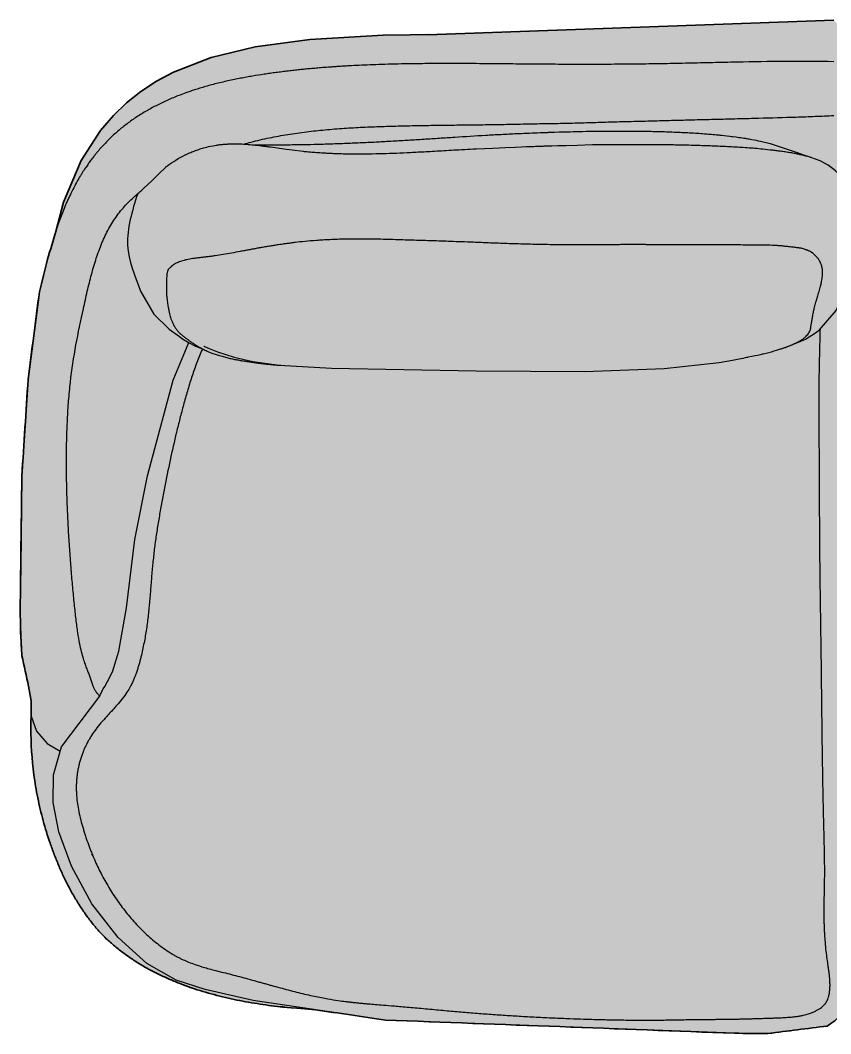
# Model space of a CAD drawing. Header units: millimetres. Extents: x 0 to 5386, y -1444 to 780.
# Drawn here: x 3073 to 3857, y -1444 to -464 of the extents above; entities that cross this region are included whole.
import ezdxf

# ---------------------------------------------------------------- set-up
doc = ezdxf.new("R2010")
doc.units = ezdxf.units.MM
doc.layers.add('Blocks', color=7, linetype='Continuous')
doc.layers.add('Blocks$Fill', color=7, linetype='Continuous', true_color=0xffffff)
doc.layers.add('Blocks$Inner', color=7, linetype='Continuous', lineweight=25, true_color=0x007f00)
doc.layers.add('Blocks$Outline', color=7, linetype='Continuous', lineweight=35, true_color=0xff3f3f)

# ---------------------------------------------------------------- blocks, each defined once
blk = doc.blocks.new('Lune Sofa Top')
at = {"layer": 'Blocks$Fill'}
blk.add_hatch(color=256, dxfattribs=at).paths.add_polyline_path([(-29.51, 257.42), (-33.79, 276.29), (-47.44, 317.27), (-56.56, 337.2), (-72, 362.94), (-81.47, 375.39), (-92.43, 387.47), (-118.74, 409.47), (-134.22, 419.19), (-151.57, 428.06), (-171.12, 436.06), (-193.44, 443.17), (-219.82, 449.45), (-251.1, 454.73), (-345.45, 461.92), (-426.47, 463.05), (-480.77, 464.21), (-620.25, 473.06), (-786.54, 476.53), (-790, 473.03), (-790, 473.05), (-791, 473.03), (-794.5, 476.53), (-1516.86, 476.53), (-1520.36, 473.03), (-1521.36, 473.03), (-1524.82, 476.53), (-1960.85, 462.06), (-2031.68, 458.07), (-2084.65, 450.79), (-2127.17, 440.45), (-2163.5, 426.32), (-2179.96, 417.56), (-2195.06, 407.75), (-2208.89, 396.86), (-2221.71, 384.6), (-2234.3, 369.85), (-2252.84, 340.93), (-2270.13, 300.66), (-2277.3, 272.46), (-2285.4, 245.45), (-2293.32, 213.96), (-2304.22, 129.24), (-2310.28, 35.85), (-2311.38, -51.59), (-2311.37, -118.34), (-2310.21, -137.91), (-2303.68, -167.44), (-2301.35, -181.47), (-2301.38, -196.26), (-2301.38, -196.26), (-2301.38, -196.26), (-2301.38, -196.26), (-2301.38, -196.26), (-2301.38, -196.26), (-2301.38, -196.26), (-2301.38, -196.26), (-2301.38, -196.26), (-2301.38, -196.26), (-2301.38, -196.26), (-2301.38, -196.26), (-2301.38, -196.26), (-2301.38, -196.26), (-2301.38, -196.26), (-2301.38, -196.26), (-2301.38, -196.26), (-2301.38, -196.26), (-2301.38, -196.26), (-2301.38, -196.26), (-2301.38, -196.26), (-2301.38, -196.26), (-2301.59, -207.66), (-2301.42, -219.02), (-2300.87, -230.34), (-2299.94, -241.64), (-2298.63, -252.9), (-2296.93, -264.12), (-2294.87, -275.28), (-2292.43, -286.35), (-2289.64, -297.34), (-2286.49, -308.24), (-2284.78, -313.66), (-2282.97, -319.04), (-2279.07, -329.67), (-2274.82, -340.18), (-2272.57, -345.41), (-2270.23, -350.59), (-2267.78, -355.72), (-2265.21, -360.78), (-2262.52, -365.76), (-2259.7, -370.66), (-2256.77, -375.49), (-2253.73, -380.29), (-2250.57, -385.03), (-2247.3, -389.69), (-2243.9, -394.26), (-2240.37, -398.7), (-2238.55, -400.86), (-2236.7, -402.99), (-2234.81, -405.07), (-2232.88, -407.12), (-2230.9, -409.12), (-2228.89, -411.09), (-2226.83, -413.02), (-2224.73, -414.92), (-2220.43, -418.62), (-2215.99, -422.19), (-2211.45, -425.63), (-2206.82, -428.95), (-2202.13, -432.14), (-2197.37, -435.19), (-2192.54, -438.11), (-2187.62, -440.89), (-2182.6, -443.53), (-2177.5, -446.05), (-2172.33, -448.45), (-2167.13, -450.75), (-2161.9, -452.95), (-2156.64, -455.05), (-2151.35, -457.05), (-2146.01, -458.94), (-2140.62, -460.72), (-2135.2, -462.39), (-2124.26, -465.47), (-2113.27, -468.26), (-2102.21, -470.72), (-2091.06, -472.82), (-2068.65, -476.36), (-2063.1, -477.1), (-2061.76, -477.24), (-2060.45, -477.35), (-2059.18, -477.43), (-2057.74, -477.48), (-2026.29, -480.17), (-1958.58, -490.07), (-1620.87, -502.9), (-1588.46, -503.09), (-1531.27, -495.91), (-1523.9, -490.97), (-1521.37, -488.3), (-1518, -491.25), (-1516.3, -492.67), (-1515.43, -493.36), (-1514.56, -494.02), (-1513.69, -494.67), (-1512.8, -495.29), (-1511.9, -495.88), (-1510.99, -496.45), (-1510.06, -496.98), (-1509.59, -497.23), (-1509.12, -497.47), (-1508.65, -497.71), (-1508.17, -497.93), (-1507.69, -498.14), (-1507.2, -498.35), (-1506.52, -498.61), (-1505.83, -498.85), (-1505.14, -499.07), (-1504.44, -499.28), (-1503.73, -499.46), (-1503.02, -499.63), (-1502.3, -499.78), (-1501.57, -499.92), (-1500.84, -500.04), (-1500.1, -500.15), (-1498.62, -500.33), (-1497.12, -500.46), (-1495.6, -500.56), (-1494.08, -500.62), (-1492.55, -500.65), (-1482.23, -500.57), (-1131.44, -499.93), (-843.69, -500.25), (-823.14, -501.11), (-815.11, -501.3), (-806.1, -500.06), (-799.41, -497.34), (-794.32, -493.53), (-789.96, -488.38), (-787.16, -491.22), (-780.57, -495.65), (-772.73, -499.11), (-763.47, -501.6), (-741.32, -503.32), (-696.42, -502.91), (-516.42, -500.72), (-365.19, -491.01), (-242.71, -476.36), (-220.3, -472.82), (-209.15, -470.72), (-198.09, -468.26), (-187.1, -465.47), (-176.16, -462.39), (-170.74, -460.72), (-165.35, -458.94), (-160.01, -457.05), (-154.72, -455.05), (-149.46, -452.95), (-144.23, -450.75), (-139.03, -448.45), (-133.86, -446.05), (-128.76, -443.53), (-123.74, -440.89), (-118.82, -438.11), (-113.99, -435.19), (-109.23, -432.14), (-104.54, -428.95), (-99.91, -425.63), (-95.37, -422.19), (-90.93, -418.62), (-86.62, -414.92), (-84.53, -413.02), (-82.47, -411.09), (-80.46, -409.12), (-78.48, -407.12), (-76.55, -405.07), (-74.66, -402.99), (-72.81, -400.86), (-70.99, -398.7), (-67.46, -394.26), (-64.06, -389.69), (-60.79, -385.03), (-57.63, -380.29), (-54.59, -375.5), (-51.65, -370.66), (-48.84, -365.76), (-46.15, -360.78), (-43.58, -355.72), (-41.13, -350.59), (-38.79, -345.41), (-36.54, -340.18), (-32.29, -329.67), (-28.39, -319.04), (-26.58, -313.66), (-24.87, -308.24), (-21.71, -297.34), (-18.92, -286.35), (-16.49, -275.28), (-14.43, -264.12), (-12.73, -252.9), (-11.42, -241.64), (-10.49, -230.34), (-9.94, -219.02), (-9.77, -207.66), (-9.97, -196.26), (-9.97, -196.26), (-9.97, -196.26), (-9.97, -196.26), (-9.97, -196.26), (-9.97, -196.26), (-9.97, -196.26), (-9.97, -196.26), (-9.97, -196.26), (-9.97, -196.26), (-9.97, -196.26), (-9.97, -196.26), (-9.97, -196.26), (-9.97, -196.26), (-9.97, -196.26), (-9.97, -196.26), (-9.97, -196.26), (-9.97, -196.26), (-9.97, -196.26), (-9.97, -196.26), (-9.97, -196.26), (-9.97, -196.26), (-9.98, -192.1), (-10.01, -181.58), (-9.98, -180.13), (-7.42, -166.71), (-1.82, -143.42), (-0.13, -122.19), (0.33, -105.16), (0.45, -86.92), (0, 0), (-3.39, 77.78), (-9.66, 153.3), (-16.41, 204.48), (-28.11, 253.26)], flags=0)
at = {"layer": 'Blocks$Inner'}
blk.add_line((-2241.73, -331.05), (-2242.45, -329.3), dxfattribs=at)
for points in [[(-2277.3, 272.46), (-2270.13, 300.66), (-2252.84, 340.93), (-2234.3, 369.85), (-2221.71, 384.6), (-2208.89, 396.86), (-2195.06, 407.75), (-2179.96, 417.56), (-2163.5, 426.32), (-2127.17, 440.45), (-2084.65, 450.79), (-2031.68, 458.07), (-1960.85, 462.06), (-1908.67, 462.82), (-1524.82, 476.53)], [(-1586.41, 357.26), (-1584.57, 356.71), (-1567.94, 351.28), (-1560.11, 348.54), (-1555.11, 346.77), (-1552.09, 345.71), (-1548.12, 344.39)], [(-1513.23, 318.77), (-1516.83, 324.25), (-1523.12, 331), (-1530.14, 336.39), (-1538, 340.69), (-1550.73, 345.19), (-1557.69, 346.91)], [(-2268.82, 296.08), (-2275.13, 279.73), (-2285.4, 245.45), (-2293.32, 213.96), (-2304.22, 129.24), (-2310.28, 35.85), (-2311.38, -51.59), (-2311.58, -69.41), (-2311.81, -88.95), (-2311.76, -100.39), (-2311.37, -118.34), (-2310.21, -137.91), (-2303.68, -167.44), (-2301.35, -181.47)], [(-1575.75, 158.89), (-1567.02, 161.95), (-1558.94, 165.21), (-1552.27, 168.37), (-1542.55, 174.34), (-1538.74, 177.33), (-1522.54, 196.04), (-1514.25, 214.83), (-1513.52, 217.65)], [(-2195.39, 214.71), (-2182.65, 192.23), (-2167.67, 177.76), (-2157.9, 170.64), (-2154.71, 168.48), (-2148.29, 164.6), (-2142.16, 161.4), (-2135.43, 158.78)], [(-2227.27, -162.86), (-2222.48, -153.43), (-2216.38, -133.4), (-2209.19, -91.7), (-2200.99, -25.44), (-2188.77, 35.99), (-2163.82, 128.63), (-2148.81, 164.97)], [(-2134.17, 161.36), (-2134.05, 161.31), (-2133.47, 161.06), (-2131.34, 160.14), (-2129.19, 159.22), (-2121.16, 156.02), (-2105.01, 150.75), (-2086.77, 146.55), (-2061.32, 143.15), (-2010.58, 140.1), (-1870.81, 137.65), (-1765.7, 136.84), (-1689, 139.78), (-1635.64, 145.59), (-1622.89, 147.8), (-1616.22, 149.13), (-1612.53, 149.92), (-1610.18, 150.44), (-1608.9, 150.73), (-1607.95, 150.94), (-1607.71, 150.99)], [(-1521.37, -488.3), (-1523.9, -490.97), (-1531.27, -495.91), (-1588.46, -503.09), (-1620.87, -502.9), (-1958.58, -490.07), (-2086.61, -471.35), (-2132.98, -460.6), (-2161.14, -451.48), (-2189.25, -435.42), (-2217.2, -410.3), (-2242.46, -377.69), (-2262.25, -341.26), (-2274.56, -307.96), (-2280.12, -279.88), (-2279.52, -253.02), (-2272.03, -225.93), (-2234.92, -176.87)], [(-2301.38, -196.26), (-2296.01, -210.86), (-2285.89, -222.63), (-2273.15, -230.02)]]:
    blk.add_lwpolyline(points, dxfattribs=at)
for points, knots in [([(-1524.87, 436.47), (-1540.41, 436.69), (-1571.55, 436.9), (-1610.61, 436.26), (-1641.94, 435.52), (-1665.48, 434.96), (-1685.13, 434.56), (-1700.89, 434.31), (-1712.67, 434.15), (-1724.65, 434.02), (-1741.1, 433.9), (-1762.23, 433.83), (-1788.01, 433.89), (-1813.65, 434.06), (-1838.6, 434.31), (-1862.32, 434.53), (-1880.6, 434.64), (-1894.06, 434.68), (-1903.48, 434.67), (-1912.28, 434.64), (-1923.4, 434.56), (-1941.26, 434.34), (-1958.52, 433.93), (-1973.57, 433.39), (-1983.99, 432.94), (-1992.15, 432.52), (-1998.47, 432.16), (-2003.19, 431.87), (-2007.7, 431.57), (-2013.19, 431.18), (-2019.29, 430.71), (-2025.64, 430.18), (-2031.3, 429.67), (-2036.54, 429.17), (-2041.64, 428.65), (-2046, 428.18), (-2049.69, 427.76), (-2052.61, 427.43), (-2055.6, 427.07), (-2059.52, 426.58), (-2064.37, 425.96), (-2070.1, 425.17), (-2077.69, 424.06), (-2085.24, 422.86), (-2092.87, 421.52), (-2098.62, 420.45), (-2104.6, 419.26), (-2112.93, 417.49), (-2123.56, 414.99), (-2135.62, 411.67), (-2145.86, 408.42), (-2153.54, 405.69), (-2159.7, 403.31), (-2164.16, 401.46), (-2167.7, 399.93), (-2170.48, 398.69), (-2173.27, 397.4), (-2176.78, 395.73), (-2180.96, 393.65), (-2185.78, 391.09), (-2190.64, 388.34), (-2195.55, 385.37), (-2201.97, 381.22), (-2209.73, 375.67), (-2217.01, 369.71), (-2222.56, 364.7), (-2226.56, 360.86), (-2230.43, 356.88), (-2234.17, 352.79), (-2237.11, 349.34), (-2239.34, 346.62), (-2240.97, 344.57), (-2242.46, 342.64), (-2244.22, 340.27), (-2246.25, 337.47), (-2248.79, 333.78), (-2251.33, 329.88), (-2253.67, 326.1), (-2256.06, 322.07), (-2259.16, 316.53), (-2262.27, 310.47), (-2264.73, 305.33), (-2266.53, 301.39), (-2267.9, 298.26), (-2268.67, 296.42), (-2268.82, 296.08)], [-13.4242944, -13.4242944, -13.4242944, -13.4242944, -13.4162298, -13.4081653, -13.4041331, -13.4001008, -13.3960685, -13.3940524, -13.3920363, -13.3900201, -13.388004, -13.3839717, -13.3799395, -13.3759072, -13.3718749, -13.3678427, -13.3638104, -13.3617943, -13.3597782, -13.357762, -13.3557459, -13.3517136, -13.3436491, -13.3396168, -13.3355846, -13.3315523, -13.3295362, -13.32752, -13.3255039, -13.3234878, -13.3194555, -13.3154233, -13.311391, -13.3073587, -13.3033265, -13.2992942, -13.2972781, -13.2952619, -13.2932458, -13.2912297, -13.2871974, -13.2831651, -13.2791329, -13.2710684, -13.2670361, -13.2630038, -13.2589716, -13.2549393, -13.2468748, -13.2388102, -13.2307457, -13.2226812, -13.2146167, -13.2065521, -13.2025199, -13.1984876, -13.1944553, -13.1904231, -13.1823586, -13.174294, -13.1662295, -13.158165, -13.1501004, -13.1339714, -13.1178423, -13.1097778, -13.1017133, -13.0936488, -13.0855842, -13.0775197, -13.0734874, -13.0694552, -13.0654229, -13.0613906, -13.0533261, -13.0452616, -13.0371971, -13.0331648, -13.0291325, -13.021068, -13.0130035, -13.0089712, -13.004939, -13.0009067, -13, -13, -13, -13]), ([(-2095.52, 356.84), (-2093.2, 357.5), (-2085.03, 359.72), (-2070.86, 363.02), (-2052.93, 366.28), (-2034.88, 368.82), (-2016.75, 370.73), (-1998.59, 372.16), (-1980.4, 373.2), (-1962.19, 373.94), (-1944.01, 374.44), (-1925.78, 374.81), (-1907.55, 375.09), (-1889.33, 375.3), (-1871.1, 375.51), (-1852.88, 375.73), (-1834.65, 376.04), (-1816.43, 376.48), (-1798.19, 376.74), (-1779.96, 377.09), (-1761.73, 377.62), (-1743.5, 378.21), (-1725.26, 378.71), (-1707.02, 379.08), (-1688.8, 379.67), (-1670.55, 380.09), (-1652.32, 380.55), (-1634.09, 381.02), (-1615.85, 381.45), (-1591.54, 382.1), (-1567.22, 382.77), (-1542.92, 383.65), (-1530.77, 384.17), (-1524.7, 384.46)], [0.6170849, 0.6170849, 0.6170849, 0.6170849, 0.6219512, 0.6341463, 0.6463415, 0.6585366, 0.6707317, 0.6829268, 0.695122, 0.7073171, 0.7195122, 0.7317073, 0.7439024, 0.7560976, 0.7682927, 0.7804878, 0.7926829, 0.804878, 0.8170732, 0.8292683, 0.8414634, 0.8536585, 0.8658537, 0.8780488, 0.8902439, 0.902439, 0.9146341, 0.9268293, 0.9390244, 0.9512195, 0.9756098, 0.9878049, 1, 1, 1, 1]), ([(-1921.24, 361.64), (-1916.27, 361.95), (-1906.34, 362.6), (-1886.49, 363.91), (-1866.58, 365.17), (-1851.62, 365.99), (-1846.63, 366.25)], [0.15145038, 0.15145038, 0.15145038, 0.15145038, 0.1642709, 0.17709141, 0.20273244, 0.21555295, 0.21555295, 0.21555295, 0.21555295]), ([(-1846.63, 366.25), (-1841.3, 366.53), (-1833.24, 366.92), (-1825.17, 367.28), (-1821.94, 367.41)], [0.21555295, 0.21555295, 0.21555295, 0.21555295, 0.2279389, 0.236202, 0.236202, 0.236202, 0.236202]), ([(-1821.94, 367.41), (-1814.83, 367.71), (-1807.73, 367.97), (-1800.64, 368.21), (-1800.19, 368.23)], [0.236202, 0.236202, 0.236202, 0.236202, 0.25318482, 0.25431727, 0.25431727, 0.25431727, 0.25431727]), ([(-1800.19, 368.23), (-1785.66, 368.68), (-1777.39, 368.89), (-1769.11, 369.07), (-1767.97, 369.09)], [0.25431727, 0.25431727, 0.25431727, 0.25431727, 0.27252532, 0.27542809, 0.27542809, 0.27542809, 0.27542809]), ([(-1767.97, 369.09), (-1762.57, 369.2), (-1754.4, 369.33), (-1745.28, 369.43), (-1739.31, 369.46), (-1738.36, 369.46)], [0.27542809, 0.27542809, 0.27542809, 0.27542809, 0.28342635, 0.29624686, 0.29866536, 0.29866536, 0.29866536, 0.29866536]), ([(-1726.12, 369.47), (-1721.1, 369.45), (-1711.05, 369.37), (-1698.52, 369.14), (-1688.53, 368.86), (-1683.56, 368.68), (-1681.08, 368.58)], [0.30665887, 0.30665887, 0.30665887, 0.30665887, 0.31947938, 0.33229989, 0.33871015, 0.34509167, 0.34509167, 0.34509167, 0.34509167]), ([(-1681.05, 368.58), (-1678.56, 368.48), (-1673.61, 368.27), (-1668.66, 368.03), (-1666.21, 367.9)], [0.35897436, 0.35897436, 0.35897436, 0.35897436, 0.36538462, 0.37173991, 0.37173991, 0.37173991, 0.37173991]), ([(-1666.15, 367.9), (-1663.67, 367.77), (-1658.9, 367.5), (-1654.17, 367.17), (-1651.9, 367)], [0.37179487, 0.37179487, 0.37179487, 0.37179487, 0.37820513, 0.38417585, 0.38417585, 0.38417585, 0.38417585]), ([(-1651.9, 367), (-1648.96, 366.77), (-1646.23, 366.56), (-1643.52, 366.33), (-1643.23, 366.31)], [0.384175848, 0.384175848, 0.384175848, 0.384175848, 0.390586104, 0.391336284, 0.391336284, 0.391336284, 0.391336284]), ([(-1643.23, 366.31), (-1641.06, 366.13), (-1637.79, 365.85), (-1634.56, 365.54), (-1633.45, 365.43)], [0.391336284, 0.391336284, 0.391336284, 0.391336284, 0.396957976, 0.399951729, 0.399951729, 0.399951729, 0.399951729]), ([(-2150.52, 347.13), (-2149.68, 347.52), (-2147.38, 348.55), (-2143.56, 350.13), (-2139.02, 351.76), (-2133.84, 353.36), (-2130.1, 354.22), (-2127.93, 354.71)], [0.6705326, 0.6705326, 0.6705326, 0.6705326, 0.7018818, 0.7554532, 0.8090247, 0.8625961, 0.9361283, 0.9361283, 0.9361283, 0.9361283]), ([(-2127.93, 354.71), (-2123.77, 355.57), (-2121.42, 355.94), (-2117.92, 356.38), (-2115.02, 356.66), (-2113, 356.81), (-2111.85, 356.88), (-2110.98, 356.93), (-2110.14, 356.97), (-2109.1, 357.02), (-2107.41, 357.09), (-2105.16, 357.16), (-2101.99, 357.15), (-2097.62, 356.99), (-2091.48, 356.57), (-2084.28, 355.89), (-2077.86, 355.12), (-2072.74, 354.45), (-2070.25, 354.11), (-2038.17, 349.91)], [0.9361283, 0.9361283, 0.9361283, 0.9361283, 0.9553591, 0.9745898, 0.9938206, 1.003436, 1.0082437, 1.0130514, 1.0178591, 1.0226668, 1.0322822, 1.0515129, 1.0707437, 1.0899745, 1.1092052, 1.128436, 1.1476668, 1.1572822, 1.1668975, 1.1668975, 1.1668975, 1.1668975]), ([(-2085.44, 355.98), (-2080.57, 356.03), (-2070.89, 356.12), (-2056.15, 356.21), (-2041.97, 356.32), (-2032.6, 356.52), (-2027.41, 356.65)], [0.01243677, 0.01243677, 0.01243677, 0.01243677, 0.02564103, 0.03846154, 0.05128205, 0.06253874, 0.06253874, 0.06253874, 0.06253874]), ([(-2027.41, 356.65), (-2027.06, 356.66), (-2021.7, 356.8), (-2011.3, 357.09), (-1996.24, 357.63), (-1981.16, 358.28), (-1966.57, 358.98), (-1957, 359.5), (-1951.11, 359.83)], [0.06253874, 0.06253874, 0.06253874, 0.06253874, 0.06342776, 0.07624827, 0.08906879, 0.1018893, 0.11470981, 0.12637866, 0.12637866, 0.12637866, 0.12637866]), ([(-1951.11, 359.83), (-1946.12, 360.11), (-1936.38, 360.68), (-1926.65, 361.29), (-1921.24, 361.64)], [0.12637866, 0.12637866, 0.12637866, 0.12637866, 0.13919917, 0.15145038, 0.15145038, 0.15145038, 0.15145038]), ([(-1758.26, 356.27), (-1749.11, 356.43), (-1731.49, 356.61), (-1711.05, 356.51), (-1700.58, 356.36), (-1696.87, 356.34), (-1694.92, 356.36), (-1693.47, 356.39), (-1691.86, 356.4), (-1690.09, 356.4), (-1688.43, 356.39), (-1686.53, 356.37), (-1683.94, 356.34), (-1680.51, 356.3), (-1676.21, 356.22), (-1670.29, 356.1), (-1664.29, 355.95), (-1658.49, 355.79), (-1652.98, 355.63), (-1646.46, 355.41), (-1638.82, 355.09), (-1631.33, 354.75), (-1623.79, 354.39), (-1616.19, 353.98), (-1606.11, 353.33), (-1598.56, 352.7), (-1593.52, 352.18)], [1.4457437, 1.4457437, 1.4457437, 1.4457437, 1.4649745, 1.4842052, 1.503436, 1.5226668, 1.5322822, 1.5418975, 1.5515129, 1.5563206, 1.5611283, 1.565936, 1.5707437, 1.5803591, 1.5899745, 1.5995898, 1.6188206, 1.628436, 1.6380514, 1.6572822, 1.6765129, 1.6957437, 1.7149745, 1.7342052, 1.753436, 1.7918975, 1.7918975, 1.7918975, 1.7918975]), ([(-2161.39, 341.3), (-2157.9, 343.39), (-2155.06, 344.94), (-2152.12, 346.36), (-2150.52, 347.13)], [0.5601568, 0.5601568, 0.5601568, 0.5601568, 0.6672997, 0.6705326, 0.6705326, 0.6705326, 0.6705326]), ([(-2038.17, 349.91), (-2036.96, 349.78), (-2034.62, 349.55), (-2030.35, 349.16), (-2025.33, 348.76), (-2019.84, 348.39), (-2014.63, 348.1), (-2010.14, 347.88), (-2005.07, 347.69), (-1997.76, 347.48), (-1987.71, 347.34), (-1974.69, 347.42), (-1961.12, 347.71), (-1947.86, 348.17), (-1934.37, 348.78), (-1919.57, 349.55), (-1902.54, 350.54), (-1885.65, 351.5), (-1874.66, 352.08), (-1870.92, 352.27)], [1.1668975, 1.1668975, 1.1668975, 1.1668975, 1.1765129, 1.1861283, 1.2053591, 1.2245898, 1.2342052, 1.2438206, 1.253436, 1.2630514, 1.2822822, 1.3015129, 1.3207437, 1.3399745, 1.3592052, 1.378436, 1.3976668, 1.4168975, 1.4265129, 1.4265129, 1.4265129, 1.4265129]), ([(-1593.52, 352.18), (-1590.36, 351.84), (-1585.69, 351.33), (-1580.39, 350.69), (-1577.38, 350.31), (-1575.16, 350.01), (-1572.9, 349.69), (-1569.76, 349.22), (-1565.8, 348.57), (-1562.11, 347.86), (-1559.53, 347.32), (-1558.4, 347.07), (-1557.88, 346.95)], [1.79189754, 1.79189754, 1.79189754, 1.79189754, 1.81570706, 1.82761182, 1.8335642, 1.83951658, 1.84546896, 1.85142134, 1.86332611, 1.87523087, 1.88118325, 1.88713563, 1.88713563, 1.88713563, 1.88713563]), ([(-1557.68, 346.9), (-1557.24, 346.8), (-1556.37, 346.6), (-1554.84, 346.24), (-1553.35, 345.87), (-1552.18, 345.57), (-1551.27, 345.32), (-1550.77, 345.18), (-1550.53, 345.11)], [0.09599899, 0.09599899, 0.09599899, 0.09599899, 0.10119048, 0.10714286, 0.11904762, 0.13095238, 0.13690476, 0.14285714, 0.14285714, 0.14285714, 0.14285714]), ([(-1548.12, 344.39), (-1548.07, 344.37), (-1547.74, 344.27), (-1547.42, 344.16), (-1547.13, 344.07)], [6.41352606, 6.41352606, 6.41352606, 6.41352606, 6.4150059, 6.42409349, 6.42409349, 6.42409349, 6.42409349]), ([(-2234.92, -176.87), (-2235.7, -176.06), (-2237.18, -174.51), (-2238.92, -172.3), (-2240.32, -169.66), (-2241.56, -166.35), (-2242.81, -162.6), (-2244.14, -158.61), (-2245.59, -154.68), (-2247.15, -150.74), (-2248.82, -146.29), (-2250.61, -140.96), (-2252.51, -134.4), (-2254.36, -126.2), (-2256.13, -115.86), (-2257.81, -102.99), (-2259.46, -88.12), (-2261.04, -71.81), (-2262.53, -54.6), (-2263.87, -36.83), (-2265.02, -18.85), (-2265.96, -0.68), (-2266.66, 17.65), (-2267.07, 35.58), (-2267.16, 54.11), (-2266.89, 72.05), (-2266.22, 90.49), (-2265.08, 108.56), (-2262.81, 132.68), (-2258.28, 162.76), (-2251.98, 192.07), (-2246.99, 214.59), (-2242.96, 230.88), (-2238.37, 246.52), (-2232.97, 261.4), (-2226.4, 275.29), (-2218.35, 287.97), (-2208.85, 299.32), (-2199.66, 307.86), (-2193.57, 312.65), (-2170.81, 334.89)], [0.0609756, 0.0609756, 0.0609756, 0.0609756, 0.0731707, 0.0853659, 0.097561, 0.1097561, 0.1219512, 0.1341463, 0.1463415, 0.1585366, 0.1707317, 0.1829268, 0.195122, 0.2073171, 0.2195122, 0.2317073, 0.2439024, 0.2560976, 0.2682927, 0.2804878, 0.2926829, 0.304878, 0.3170732, 0.3292683, 0.3414634, 0.3536585, 0.3658537, 0.3780488, 0.3902439, 0.4146341, 0.4390244, 0.4512195, 0.4634146, 0.4756098, 0.4878049, 0.5, 0.5121951, 0.5243902, 0.5365854, 0.543049, 0.543049, 0.543049, 0.543049]), ([(-2170.81, 334.89), (-2170.72, 334.96), (-2170.19, 335.36), (-2169.65, 335.76), (-2169.21, 336.08)], [0.54304898, 0.54304898, 0.54304898, 0.54304898, 0.54737557, 0.56743811, 0.56743811, 0.56743811, 0.56743811]), ([(-2198.23, 308.86), (-2203.53, 292.17), (-2213.63, 260.32), (-2201.27, 229.41), (-2195.39, 214.71)], [0, 0, 0, 0, 50.762112, 96.836777, 96.836777, 96.836777, 96.836777]), ([(-1593.52, 259), (-1599.17, 259.03), (-1610.5, 259.2), (-1624.84, 259.49), (-1636.38, 259.59), (-1645.07, 259.55), (-1653.9, 259.48), (-1661.39, 259.45), (-1667.63, 259.46), (-1674.12, 259.44), (-1680.8, 259.41), (-1687.39, 259.39), (-1692.23, 259.39), (-1696.11, 259.4), (-1699.08, 259.41), (-1701.28, 259.42), (-1703.22, 259.44), (-1705.2, 259.5), (-1706.94, 259.58), (-1708.45, 259.69), (-1710.57, 259.8), (-1714.18, 259.83), (-1720.93, 259.74), (-1726.15, 259.66), (-1730.8, 259.59), (-1736.38, 259.51), (-1745.06, 259.4), (-1757.87, 259.29), (-1775.48, 259.29), (-1794.39, 259.46), (-1813.68, 259.8), (-1832.41, 260.3), (-1846.78, 260.78), (-1857.09, 261.17), (-1864.06, 261.46), (-1870.4, 261.72), (-1878.45, 262.04), (-1887.65, 262.39), (-1897.66, 262.75), (-1909.98, 263.16), (-1921.33, 263.51), (-1932.8, 263.87), (-1941.8, 264.16), (-1951.22, 264.46), (-1963.83, 264.8), (-1979.54, 265.07), (-1994.29, 264.99), (-2005.04, 264.7), (-2012.41, 264.39), (-2019.12, 264.02), (-2027.41, 263.46), (-2036.57, 262.68), (-2044.43, 261.83), (-2050.07, 261.13), (-2054.08, 260.6), (-2057.67, 260.09), (-2061.7, 259.52), (-2065.73, 258.91), (-2069.1, 258.37), (-2071.82, 257.92), (-2074.04, 257.54), (-2076.32, 257.15), (-2079.18, 256.65), (-2082.62, 256.05), (-2086.62, 255.32), (-2090.7, 254.54), (-2094.9, 253.74), (-2100.49, 252.68), (-2107.39, 251.4), (-2115.47, 250), (-2122.02, 248.98), (-2127.12, 248.27), (-2130.92, 247.79), (-2134.61, 247.35), (-2138.13, 246.92), (-2141.52, 246.49), (-2145.91, 245.92), (-2150.92, 245.15), (-2155.11, 243.95), (-2158.06, 242.86), (-2160.07, 242), (-2161.79, 241.22), (-2162.99, 240.58), (-2163.87, 239.99), (-2164.5, 239.51), (-2165, 239.06), (-2165.41, 238.68), (-2165.7, 238.36), (-2166.01, 238.05), (-2166.42, 237.69), (-2167.14, 237.1), (-2168.14, 236.28), (-2169.15, 234.8), (-2169.82, 232.43), (-2170.17, 228.78), (-2170.35, 225.17), (-2170.44, 222.14), (-2170.48, 219.85), (-2170.49, 217.95), (-2170.47, 216.45), (-2170.45, 215.35), (-2170.41, 214.23), (-2170.34, 212.67), (-2170.2, 210.61), (-2169.95, 208.02), (-2169.53, 204.51), (-2168.9, 200.2), (-2167.84, 194.35), (-2167.09, 190.95), (-2166.21, 188.24), (-2165.56, 186.56), (-2164.97, 185.19), (-2164.3, 183.72), (-2163.33, 181.78), (-2161.96, 179.38), (-2160.41, 177.17), (-2159.06, 175.56), (-2158.02, 174.46), (-2156.88, 173.38), (-2155.2, 171.94), (-2152.93, 170.19), (-2150.72, 168.6), (-2149.14, 167.45), (-2148.09, 166.68), (-2147.15, 165.99), (-2145.98, 165.15), (-2144.65, 164.22), (-2143.42, 163.42), (-2142.58, 162.87), (-2142.11, 162.57), (-2141.76, 162.33), (-2141.41, 162.11), (-2140.99, 161.83), (-2140.49, 161.51), (-2139.93, 161.17), (-2139.19, 160.74), (-2138.41, 160.32), (-2137.5, 159.84), (-2136.69, 159.43), (-2135.43, 158.78), (-2134.71, 158.41), (-2133.21, 157.65), (-2131.03, 156.64), (-2128.25, 155.49), (-2124.52, 154.14), (-2120.11, 152.69), (-2116.23, 151.53), (-2113.17, 150.7), (-2110.24, 149.94), (-2106.65, 149.13), (-2102.26, 148.28), (-2098.62, 147.66), (-2095.73, 147.19), (-2093.58, 146.84), (-2091.43, 146.5), (-2088.54, 146.07), (-2084.93, 145.55), (-2080.68, 145), (-2076.57, 144.51), (-2072.71, 144.09), (-2069.01, 143.71), (-2065.37, 143.38), (-2062.26, 143.13), (-2060.4, 143), (-2059.78, 143.06)], [0.7619048, 0.7619048, 0.7619048, 0.7619048, 0.7770563, 0.7922078, 0.7997835, 0.8073593, 0.8149351, 0.8225108, 0.8262987, 0.8300866, 0.8376623, 0.8414502, 0.8452381, 0.849026, 0.8509199, 0.8528139, 0.8547078, 0.8566017, 0.8603896, 0.8641775, 0.8679654, 0.8755411, 0.879329, 0.8812229, 0.8831169, 0.8850108, 0.8869048, 0.8906926, 0.8944805, 0.8982684, 0.9020563, 0.9058442, 0.909632, 0.911526, 0.9134199, 0.9153139, 0.9172078, 0.9209957, 0.9247835, 0.9285714, 0.9361472, 0.9399351, 0.9437229, 0.9475108, 0.9512987, 0.9588745, 0.9664502, 0.9702381, 0.974026, 0.9778139, 0.9816017, 0.9891775, 0.9967532, 1.0005411, 1.004329, 1.0081169, 1.0119048, 1.0194805, 1.0270563, 1.0308442, 1.034632, 1.0384199, 1.0422078, 1.0497835, 1.0573593, 1.0649351, 1.0725108, 1.0800866, 1.0952381, 1.1103896, 1.1255411, 1.1331169, 1.1406926, 1.1482684, 1.1558442, 1.1634199, 1.1709957, 1.1861472, 1.2012987, 1.2088745, 1.2164502, 1.224026, 1.2316017, 1.2353896, 1.2391775, 1.2429654, 1.2448593, 1.2467532, 1.2486472, 1.2505411, 1.254329, 1.2619048, 1.2694805, 1.2770563, 1.284632, 1.2922078, 1.2959957, 1.2997835, 1.3035714, 1.3054654, 1.3073593, 1.3092532, 1.3111472, 1.3149351, 1.3187229, 1.3225108, 1.3300866, 1.3376623, 1.3528139, 1.3603896, 1.3641775, 1.3679654, 1.3717532, 1.3755411, 1.3831169, 1.3906926, 1.3944805, 1.3982684, 1.4020563, 1.4058442, 1.4134199, 1.4209957, 1.4247835, 1.4285714, 1.4323593, 1.4361472, 1.4437229, 1.4512987, 1.4550866, 1.4569805, 1.4588745, 1.4607684, 1.4626623, 1.4664502, 1.4702381, 1.474026, 1.4816017, 1.4853896, 1.4891775, 1.4929654, 1.4967532, 1.504329, 1.5119048, 1.5194805, 1.5270563, 1.534632, 1.5422078, 1.5459957, 1.5497835, 1.5573593, 1.5649351, 1.5725108, 1.5762987, 1.5800866, 1.5838745, 1.5876623, 1.5952381, 1.6028139, 1.6103896, 1.6179654, 1.6255411, 1.6331169, 1.6406926, 1.64448, 1.64448, 1.64448, 1.64448]), ([(-1607.71, 150.99), (-1596.71, 153.21), (-1593.05, 154.04), (-1585.78, 155.87), (-1579.17, 157.78), (-1574.51, 159.29), (-1571.63, 160.29), (-1569.59, 161.05), (-1568.08, 161.64), (-1566.96, 162.08), (-1565.91, 162.51), (-1565, 162.88), (-1564.18, 163.23), (-1563.42, 163.56), (-1562.71, 163.89), (-1562.11, 164.17), (-1561.63, 164.41), (-1561.26, 164.6), (-1560.94, 164.77), (-1560.67, 164.91), (-1560.47, 165.02), (-1560.27, 165.13), (-1559.99, 165.28), (-1559.49, 165.54), (-1558.76, 165.94), (-1557.87, 166.43), (-1556.69, 167.11), (-1555.53, 167.84), (-1554.46, 168.62), (-1553.71, 169.22), (-1552.98, 169.86), (-1552, 170.77), (-1550.77, 172), (-1549.4, 173.56), (-1548.25, 175.18), (-1547.59, 176.71), (-1547.28, 178.25), (-1547.08, 179.78), (-1546.84, 181.29), (-1546.57, 182.63), (-1546.26, 184.17), (-1545.86, 186.42), (-1545.44, 188.99), (-1544.95, 191.83), (-1544.54, 194.07), (-1544.15, 196.01), (-1543.81, 197.59), (-1543.54, 198.79), (-1543.24, 200.03), (-1542.78, 201.79), (-1542.14, 204.11), (-1541.29, 207.02), (-1540.12, 210.95), (-1538.96, 214.83), (-1537.97, 218.3), (-1537.39, 220.58), (-1536.96, 222.48), (-1536.48, 224.7), (-1536.1, 226.9), (-1535.89, 228.66), (-1535.77, 230.02), (-1535.7, 231.1), (-1535.63, 232.17), (-1535.61, 233.09), (-1535.62, 233.93), (-1535.68, 234.97), (-1535.86, 236.16), (-1536.26, 237.73), (-1536.8, 239.58), (-1537.48, 241.53), (-1538.19, 243.16), (-1538.87, 244.41), (-1539.42, 245.3), (-1540.07, 246.16), (-1541.06, 247.31), (-1542.46, 248.72), (-1544.17, 250.31), (-1545.44, 251.45), (-1546.28, 252.17), (-1547.07, 252.74), (-1547.97, 253.24), (-1548.93, 253.6), (-1549.79, 253.9), (-1550.53, 254.16), (-1551.27, 254.45), (-1552.18, 254.84), (-1553.35, 255.32), (-1554.84, 255.76), (-1556.42, 256.07), (-1557.83, 256.29), (-1559.53, 256.5), (-1562.11, 256.82), (-1565.8, 257.27), (-1569.76, 257.74), (-1572.9, 258.09), (-1575.16, 258.3), (-1577.38, 258.48), (-1580.39, 258.69), (-1585.69, 258.97), (-1590.36, 259.04), (-1593.52, 259)], [0, 0, 0, 0, 0.0119048, 0.0238095, 0.047619, 0.0595238, 0.0714286, 0.0833333, 0.0892857, 0.0952381, 0.1011905, 0.1071429, 0.1130952, 0.1190476, 0.125, 0.1309524, 0.1339286, 0.1369048, 0.139881, 0.141369, 0.1428571, 0.1443452, 0.1458333, 0.1488095, 0.1547619, 0.1607143, 0.1666667, 0.1785714, 0.1845238, 0.1904762, 0.1964286, 0.202381, 0.2142857, 0.2261905, 0.2380952, 0.25, 0.2619048, 0.2738095, 0.2797619, 0.2857143, 0.2916667, 0.297619, 0.3095238, 0.3154762, 0.3214286, 0.327381, 0.3303571, 0.3333333, 0.3363095, 0.3392857, 0.3452381, 0.3511905, 0.3571429, 0.3690476, 0.375, 0.3809524, 0.3869048, 0.3928571, 0.4047619, 0.4166667, 0.422619, 0.4285714, 0.4345238, 0.4404762, 0.4464286, 0.452381, 0.4642857, 0.4761905, 0.4880952, 0.5, 0.5119048, 0.5178571, 0.5238095, 0.5297619, 0.5357143, 0.547619, 0.5595238, 0.5714286, 0.577381, 0.5833333, 0.5952381, 0.6071429, 0.6130952, 0.6190476, 0.625, 0.6309524, 0.6428571, 0.6547619, 0.6607143, 0.6666667, 0.672619, 0.6785714, 0.6904762, 0.702381, 0.7083333, 0.7142857, 0.7202381, 0.7261905, 0.7380952, 0.7619048, 0.7619048, 0.7619048, 0.7619048]), ([(-1528.65, -451.52), (-1528.74, -450.22), (-1528.95, -447.91), (-1529.32, -444.74), (-1529.8, -441.06), (-1530.49, -436.19), (-1531.44, -429.37), (-1532.43, -421.34), (-1533.07, -414.25), (-1533.46, -408.67), (-1533.68, -404.68), (-1533.86, -400.8), (-1534.04, -395.58), (-1534.14, -390.37), (-1534.17, -385.18), (-1534.15, -381.27), (-1534.12, -377.98), (-1534.08, -375.36), (-1534.04, -373.34), (-1534, -371.51), (-1533.96, -369.55), (-1533.92, -367.65), (-1533.88, -365.76), (-1533.84, -363.7), (-1533.78, -360.95), (-1533.71, -357.09), (-1533.65, -352.74), (-1533.63, -348.34), (-1533.63, -344.26), (-1533.66, -339.34), (-1533.73, -334.01), (-1533.83, -328.47), (-1533.99, -320.63), (-1534.25, -310), (-1534.6, -295.71), (-1534.96, -279.7), (-1535.27, -264.76), (-1535.5, -251.77), (-1535.66, -241.48), (-1535.79, -232.43), (-1535.9, -224.89), (-1535.97, -219.11), (-1536.05, -213.05), (-1536.16, -204.38), (-1536.3, -192.63), (-1536.47, -177.26), (-1536.72, -155.4), (-1537.09, -126.09), (-1537.64, -89.58), (-1538.14, -53.56), (-1538.42, -19.87), (-1538.54, 4.71), (-1538.61, 21.41), (-1538.66, 32.12), (-1538.7, 41.18), (-1538.76, 51.72), (-1538.81, 62.06), (-1538.86, 70.93), (-1538.89, 77.17), (-1538.92, 81.7), (-1538.93, 84.81), (-1538.94, 87.36), (-1538.95, 89.41), (-1538.96, 91.34), (-1538.96, 93.07), (-1538.97, 94.49), (-1538.97, 95.95), (-1538.97, 97.79), (-1538.98, 99.96), (-1538.98, 102.37), (-1538.98, 105.35), (-1538.98, 108.68), (-1538.98, 112.23), (-1538.97, 115.49), (-1538.95, 118.63), (-1538.94, 121.27), (-1538.92, 123.46), (-1538.91, 125.21), (-1538.9, 126.93), (-1538.88, 129.04), (-1538.85, 131.49), (-1538.82, 134.29), (-1538.77, 137.13), (-1538.72, 140.2), (-1538.66, 143.67), (-1538.59, 147.07), (-1538.52, 150.25), (-1538.46, 152.89), (-1538.38, 155.94), (-1538.26, 160.63), (-1538.07, 167.78), (-1537.88, 174.24), (-1537.78, 177.82), (-1537.77, 178.03), (-1537.77, 178.24), (-1537.76, 178.46)], [-0.3518431, -0.3518431, -0.3518431, -0.3518431, -0.3472222, -0.3425926, -0.337963, -0.3333333, -0.3287037, -0.3240741, -0.3194444, -0.3171296, -0.3148148, -0.3125, -0.3101852, -0.3055556, -0.3032407, -0.3009259, -0.2986111, -0.2974537, -0.2962963, -0.2951389, -0.2939815, -0.2916667, -0.2893519, -0.287037, -0.2847222, -0.2824074, -0.2800926, -0.2789352, -0.2777778, -0.2766204, -0.275463, -0.2743056, -0.2731481, -0.2708333, -0.2685185, -0.2662037, -0.2638889, -0.2627315, -0.2615741, -0.2604167, -0.259838, -0.2592593, -0.2586806, -0.2581019, -0.2569444, -0.255787, -0.2546296, -0.2523148, -0.25, -0.2476852, -0.2453704, -0.2430556, -0.2418981, -0.2407407, -0.2395833, -0.2384259, -0.2361111, -0.2337963, -0.2314815, -0.2291667, -0.2268519, -0.2256944, -0.224537, -0.2233796, -0.2228009, -0.2222222, -0.2216435, -0.2210648, -0.2199074, -0.21875, -0.2175926, -0.2152778, -0.212963, -0.2106481, -0.2083333, -0.2060185, -0.2048611, -0.2037037, -0.2025463, -0.2013889, -0.1990741, -0.1967593, -0.1944444, -0.1921296, -0.1898148, -0.1875, -0.1863426, -0.1851852, -0.1840278, -0.1828704, -0.1805556, -0.1777998, -0.1777998, -0.1777998, -0.1776351, -0.1776351, -0.1776351, -0.1776351]), ([(-2135.43, 158.78), (-2135.75, 158.11), (-2137, 155.4), (-2139.1, 150.56), (-2141.58, 144.13), (-2143.89, 137.63), (-2146.11, 131.11), (-2148.23, 124.57), (-2150.83, 115.78), (-2153.9, 104.73), (-2157.44, 91.44), (-2161.85, 73.65), (-2166.91, 51.29), (-2171.44, 28.82), (-2174.88, 10.82), (-2177.28, -2.7), (-2179.54, -16.29), (-2181.56, -29.92), (-2182.85, -41.14), (-2183.74, -50.16), (-2184.41, -56.98), (-2185.01, -63.93), (-2185.53, -70.96), (-2186.06, -77.99), (-2186.68, -84.93), (-2187.34, -91.74), (-2188.21, -100.73), (-2189.6, -111.92), (-2192.02, -125.46), (-2193.97, -134.47), (-2195.05, -138.97)], [103.8367768, 103.8367768, 103.8367768, 103.8367768, 103.8399529, 103.8503695, 103.8607862, 103.8712029, 103.8816195, 103.8920362, 103.9024529, 103.9232862, 103.9441195, 103.9649529, 104.0066195, 104.0482862, 104.0691195, 104.0899529, 104.1107862, 104.1316195, 104.1524529, 104.1628695, 104.1732862, 104.1837029, 104.1941195, 104.2045362, 104.2149529, 104.2253695, 104.2357862, 104.2566195, 104.2774529, 104.2982862, 104.2982862, 104.2982862, 104.2982862]), ([(-2195.05, -138.97), (-2195.36, -140.23), (-2196.01, -142.76), (-2197.06, -146.56), (-2198.02, -149.71), (-2198.82, -152.21), (-2199.47, -154.1), (-2200.1, -155.87), (-2200.88, -157.96), (-2201.85, -160.39), (-2203.26, -163.61), (-2205.25, -167.64), (-2208.4, -173.02), (-2213.07, -179.52), (-2217.64, -184.96), (-2221.37, -189.13), (-2224.05, -192.07), (-2226.74, -195), (-2230.5, -199.13), (-2235.2, -204.46), (-2240.17, -210.8), (-2243.81, -216.32), (-2246.19, -220.45), (-2247.85, -223.65), (-2248.98, -226.03), (-2249.89, -228.07), (-2250.38, -229.22), (-2250.62, -229.81)], [104.2982862, 104.2982862, 104.2982862, 104.2982862, 104.30291583, 104.30754546, 104.31217509, 104.31448991, 104.31680472, 104.31911954, 104.32143435, 104.32606398, 104.33069361, 104.33532324, 104.33995287, 104.3445825, 104.34921213, 104.35152694, 104.35384176, 104.35615657, 104.35847139, 104.36310102, 104.36773065, 104.37236028, 104.37698991, 104.38161954, 104.38624917, 104.38856398, 104.39087053, 104.39087053, 104.39087053, 104.39087053]), ([(-2234.92, -176.87), (-2234.38, -175.68), (-2233.55, -173.9), (-2232.44, -171.72), (-2231.91, -170.71), (-2227.27, -162.86)], [0, 0, 0, 0, 0.1, 0.15, 0.1871379, 0.1871379, 0.1871379, 0.1871379]), ([(-2301.35, -181.47), (-2301.35, -181.66), (-2301.35, -182.21), (-2301.35, -183.29), (-2301.36, -185.38), (-2301.37, -188.24), (-2301.38, -192.04), (-2301.38, -194.81), (-2301.38, -196.26)], [0, 0, 0, 0, 0.00065466, 0.00468692, 0.00871918, 0.0167837, 0.02484821, 0.03291273, 0.03291273, 0.03291273, 0.03291273]), ([(-2301.38, -196.26), (-2301.91, -211.5), (-2301.2, -234.15), (-2297.18, -264.17), (-2292.67, -286.41), (-2287.73, -304.66), (-2283.03, -319.07), (-2279.12, -329.68), (-2274.88, -340.2), (-2270.3, -350.63), (-2265.29, -360.84), (-2260.71, -369.06), (-2256.78, -375.49), (-2252.73, -381.9), (-2247.39, -389.76), (-2240.46, -398.8), (-2232.99, -407.23), (-2224.84, -415), (-2216.07, -422.28), (-2206.86, -429.03), (-2197.42, -435.28), (-2187.69, -440.98), (-2177.54, -446.13), (-2167.14, -450.81), (-2156.66, -455.12), (-2146.05, -459.02), (-2135.22, -462.45), (-2124.27, -465.52), (-2113.28, -468.32), (-2102.23, -470.78), (-2091.07, -472.86), (-2079.86, -474.69), (-2068.65, -476.39), (-2060.67, -477.48), (-2057.12, -477.48), (-2026.29, -480.17)], [0, 0, 0, 0, 0.047619, 0.0714286, 0.0952381, 0.1190476, 0.1309524, 0.1428571, 0.1547619, 0.1666667, 0.1785714, 0.1904762, 0.1964286, 0.202381, 0.2142857, 0.2261905, 0.2380952, 0.25, 0.2619048, 0.2738095, 0.2857143, 0.297619, 0.3095238, 0.3214286, 0.3333333, 0.3452381, 0.3571429, 0.3690476, 0.3809524, 0.3928571, 0.4047619, 0.4166667, 0.4285714, 0.4404762, 0.4420529, 0.4420529, 0.4420529, 0.4420529]), ([(-2250.63, -229.82), (-2250.87, -230.42), (-2251.37, -231.66), (-2252.29, -234.12), (-2253.35, -237.24), (-2254.47, -241.03), (-2255.41, -244.85), (-2256.19, -248.7), (-2256.79, -252.58), (-2257.16, -255.83), (-2257.38, -258.42), (-2257.5, -260.4), (-2257.58, -262.27), (-2257.63, -264.5), (-2257.63, -267.17), (-2257.53, -270.24), (-2257.34, -273.3), (-2257.03, -276.9), (-2256.34, -282.6), (-2254.88, -290.54), (-2253.18, -297.45), (-2251.66, -302.8), (-2250.88, -305.37), (-2250.48, -306.65)], [-0.90740741, -0.90740741, -0.90740741, -0.90740741, -0.90509259, -0.90277778, -0.89814815, -0.89351852, -0.88888889, -0.88425926, -0.87962963, -0.875, -0.87268519, -0.87037037, -0.86805556, -0.86574074, -0.86111111, -0.85648148, -0.85416667, -0.85185185, -0.84722222, -0.84259259, -0.83796296, -0.83564815, -0.83333333, -0.83333333, -0.83333333, -0.83333333]), ([(-2250.48, -306.66), (-2250.08, -307.94), (-2249.26, -310.5), (-2247.51, -315.74), (-2245.64, -320.97), (-2243.74, -325.98), (-2241.85, -330.75), (-2240.38, -334.25), (-2239.36, -336.55)], [-0.8333302, -0.8333302, -0.8333302, -0.8333302, -0.83101852, -0.8287037, -0.82407407, -0.82175926, -0.81944444, -0.81481481, -0.81481481, -0.81481481, -0.81481481]), ([(-2239.36, -336.55), (-2237.33, -341.16), (-2233, -350.17), (-2227.95, -359.04), (-2225.24, -363.43)], [-0.81481481, -0.81481481, -0.81481481, -0.81481481, -0.80555588, -0.79629901, -0.79629901, -0.79629901, -0.79629901]), ([(-2225.24, -363.44), (-2222.53, -367.83), (-2216.76, -376.52), (-2210.41, -384.77), (-2207.08, -388.78)], [-0.7962963, -0.7962963, -0.7962963, -0.7962963, -0.78703704, -0.77777826, -0.77777826, -0.77777826, -0.77777826]), ([(-2207.08, -388.78), (-2203.74, -392.8), (-2196.76, -400.6), (-2187.28, -409.61), (-2179.2, -416.3), (-2172.93, -420.97), (-2167.5, -424.56), (-2163.25, -427.11), (-2161.11, -428.29), (-2160.08, -428.85)], [-0.77777826, -0.77777826, -0.77777826, -0.77777826, -0.768519, -0.75925974, -0.75463011, -0.75000048, -0.74537085, -0.74305604, -0.74074147, -0.74074147, -0.74074147, -0.74074147]), ([(-2160.08, -428.85), (-2159.04, -429.41), (-2157.04, -430.44), (-2153.41, -432.18), (-2149.07, -434.06), (-2142.91, -436.4), (-2137.12, -438.27), (-2133.49, -439.32)], [-0.74074147, -0.74074147, -0.74074147, -0.74074147, -0.73842666, -0.73611184, -0.73148221, -0.72685258, -0.72222648, -0.72222648, -0.72222648, -0.72222648]), ([(-2133.48, -439.32), (-2129.86, -440.37), (-2121.14, -442.7), (-2108.32, -445.81), (-2097.59, -448.64), (-2089.49, -450.85), (-2082.88, -452.68), (-2077.73, -454.12), (-2075.24, -454.81), (-2073.99, -455.16)], [-0.72222222, -0.72222222, -0.72222222, -0.72222222, -0.71759259, -0.71296296, -0.71064815, -0.70833333, -0.70601852, -0.70486111, -0.7037037, -0.7037037, -0.7037037, -0.7037037]), ([(-2073.99, -455.16), (-2072.75, -455.51), (-2070.26, -456.2), (-2065.13, -457.62), (-2058.55, -459.42), (-2050.53, -461.54), (-2039.87, -464.24), (-2027.01, -467.2), (-2018.15, -468.89), (-2014.33, -469.56)], [-0.7037037, -0.7037037, -0.7037037, -0.7037037, -0.70254634, -0.70138893, -0.69907412, -0.6967593, -0.69444449, -0.68981486, -0.68518523, -0.68518523, -0.68518523, -0.68518523]), ([(-2014.33, -469.56), (-2010.52, -470.23), (-2004.13, -471.21), (-1998.12, -472.01), (-1993.79, -472.53), (-1990.61, -472.9), (-1987.84, -473.19), (-1985.5, -473.43), (-1983.6, -473.62), (-1981.71, -473.8), (-1979.36, -474.02), (-1976.6, -474.27), (-1973.41, -474.55), (-1969.07, -474.91), (-1963.05, -475.4), (-1956.62, -475.91), (-1952.76, -476.23)], [-0.68518523, -0.68518523, -0.68518523, -0.68518523, -0.68055594, -0.67592631, -0.6736115, -0.67129668, -0.66898187, -0.66782446, -0.66666705, -0.66550964, -0.66435224, -0.66203742, -0.65972261, -0.65740779, -0.65277816, -0.64814854, -0.64814854, -0.64814854, -0.64814854]), ([(-1533.55, -474.81), (-1533.34, -474.56), (-1532.94, -474.05), (-1532.44, -473.35), (-1531.99, -472.64), (-1531.43, -471.65), (-1530.75, -470.24), (-1530.17, -468.67), (-1529.89, -467.71)], [-0.38888183, -0.38888183, -0.38888183, -0.38888183, -0.38657407, -0.38425926, -0.38194444, -0.37962963, -0.375, -0.37037575, -0.37037575, -0.37037575, -0.37037575]), ([(-1952.76, -476.23), (-1948.9, -476.54), (-1939.9, -477.29), (-1923.99, -478.71), (-1909.93, -480.02), (-1898.89, -481.03), (-1890.97, -481.74), (-1883.29, -482.4), (-1872.96, -483.25), (-1860.07, -484.24), (-1847.16, -485.14), (-1836.81, -485.81), (-1831.67, -486.12), (-1829.06, -486.28)], [-0.64814854, -0.64814854, -0.64814854, -0.64814854, -0.64351891, -0.63888928, -0.63425965, -0.63194483, -0.62963002, -0.6273152, -0.62500039, -0.62037076, -0.61574113, -0.61342632, -0.6111115, -0.6111115, -0.6111115, -0.6111115]), ([(-1554.31, -485.4), (-1553.34, -485.19), (-1551.63, -484.76), (-1548.57, -483.86), (-1545.47, -482.73), (-1542.97, -481.59), (-1541.16, -480.66), (-1540.27, -480.16), (-1539.84, -479.91)], [-0.42592695, -0.42592695, -0.42592695, -0.42592695, -0.42361213, -0.42129732, -0.41666769, -0.41203806, -0.40972325, -0.4074111, -0.4074111, -0.4074111, -0.4074111]), ([(-1539.84, -479.91), (-1539.42, -479.66), (-1538.61, -479.16), (-1537.3, -478.28), (-1536.04, -477.3), (-1535.01, -476.37), (-1534.2, -475.55), (-1533.76, -475.06), (-1533.55, -474.81)], [-0.4074111, -0.4074111, -0.4074111, -0.4074111, -0.40509629, -0.40278147, -0.39815184, -0.39352221, -0.3912074, -0.38889258, -0.38889258, -0.38889258, -0.38889258]), ([(-1829.06, -486.28), (-1826.45, -486.43), (-1821.15, -486.73), (-1810.06, -487.33), (-1795.91, -488.01), (-1779.9, -488.66), (-1766.32, -489.12), (-1756.55, -489.42), (-1749.22, -489.62), (-1743.92, -489.74), (-1739.48, -489.84), (-1737.02, -489.89), (-1735.75, -489.91)], [-0.6111115, -0.6111115, -0.6111115, -0.6111115, -0.6087967, -0.60648188, -0.60185225, -0.59722262, -0.59259299, -0.58796336, -0.58333373, -0.5787041, -0.57638929, -0.57407661, -0.57407661, -0.57407661, -0.57407661]), ([(-1735.75, -489.91), (-1734.48, -489.94), (-1731.86, -489.98), (-1726.75, -490.06), (-1720.42, -490.14), (-1713.29, -490.19), (-1708.74, -490.2), (-1706.47, -490.19)], [-0.57407407, -0.57407407, -0.57407407, -0.57407407, -0.57175926, -0.56944444, -0.56481481, -0.56018519, -0.55555612, -0.55555612, -0.55555612, -0.55555612]), ([(-1706.47, -490.19), (-1704.2, -490.19), (-1699.67, -490.17), (-1692.74, -490.11), (-1685.32, -490.01), (-1674.94, -489.83), (-1664.62, -489.64), (-1654.3, -489.52), (-1647.9, -489.47), (-1642.63, -489.43), (-1637.31, -489.39), (-1631.17, -489.33), (-1624.67, -489.24), (-1619.3, -489.15), (-1615.18, -489.06), (-1611.78, -488.98), (-1609.36, -488.91), (-1607.57, -488.87), (-1606.22, -488.83), (-1604.95, -488.79), (-1603.5, -488.75), (-1602.26, -488.71), (-1601.1, -488.68), (-1600.2, -488.65), (-1599.24, -488.62), (-1598.07, -488.59), (-1596.99, -488.55), (-1596.27, -488.53), (-1595.64, -488.51), (-1594.7, -488.48), (-1592.87, -488.43), (-1588.85, -488.3), (-1583.75, -488.13), (-1579.68, -487.99), (-1575.44, -487.81), (-1570.81, -487.55), (-1565.88, -487.17), (-1561.36, -486.67), (-1557.4, -486.05), (-1555.27, -485.62), (-1554.31, -485.4)], [-0.5555561, -0.5555561, -0.5555561, -0.5555561, -0.5509265, -0.5462969, -0.5416672, -0.5370376, -0.5277783, -0.5231487, -0.5185191, -0.5162043, -0.5138894, -0.5092598, -0.5046302, -0.5000006, -0.4953709, -0.4907413, -0.4861117, -0.4837969, -0.481482, -0.4791672, -0.4768524, -0.4722228, -0.469908, -0.4675932, -0.4652783, -0.4629635, -0.4606487, -0.4583339, -0.4560191, -0.4537043, -0.4490746, -0.444445, -0.4421302, -0.4398154, -0.4375006, -0.4351857, -0.4328709, -0.4305561, -0.4282413, -0.4259269, -0.4259269, -0.4259269, -0.4259269])]:
    blk.add_open_spline(points, degree=3, knots=knots, dxfattribs=at)
for points in [[(-1738.36, 369.46), (-1735.09, 369.47), (-1731.95, 369.48), (-1726.12, 369.47)], [(-1633.45, 365.43), (-1624.9, 364.48), (-1623.79, 364.33), (-1622.67, 364.18)], [(-1622.67, 364.18), (-1612.79, 362.8), (-1611.26, 362.57), (-1609.74, 362.33)], [(-1870.92, 352.27), (-1821.92, 354.38), (-1817.93, 354.53), (-1812.04, 354.74), (-1805.98, 354.96), (-1801.71, 355.11), (-1758.26, 356.27)], [(-1609.74, 362.33), (-1608.28, 362.1), (-1607.49, 361.97), (-1606.71, 361.84)], [(-1606.71, 361.84), (-1598.92, 360.37), (-1597.76, 360.12), (-1586.41, 357.26)], [(-2169.17, 336.11), (-2166.71, 337.9), (-2164.11, 339.65), (-2161.39, 341.3)], [(-1529.89, -467.7), (-1529.61, -466.74), (-1529.08, -464.47), (-1528.57, -460.23), (-1528.44, -455.71), (-1528.57, -452.83), (-1528.65, -451.53)]]:
    blk.add_open_spline(points, degree=3, dxfattribs=at)
at = {"layer": 'Blocks$Outline'}
blk.add_lwpolyline([(-1524.82, 476.53), (-1908.67, 462.82), (-1960.85, 462.06), (-2031.68, 458.07), (-2084.65, 450.79), (-2127.17, 440.45), (-2163.5, 426.32), (-2179.96, 417.56), (-2195.06, 407.75), (-2208.89, 396.86), (-2221.71, 384.6), (-2234.3, 369.85), (-2252.84, 340.93), (-2270.13, 300.66), (-2277.3, 272.46)], dxfattribs=at)
for points, knots in [([(-2277.3, 272.46), (-2280, 263.46), (-2282.7, 254.46), (-2285.4, 245.45), (-2288.04, 234.96), (-2290.68, 224.46), (-2293.32, 213.96), (-2296.96, 185.72), (-2300.59, 157.48), (-2304.22, 129.24), (-2306.24, 98.11), (-2308.26, 66.98), (-2310.28, 35.85), (-2310.65, 6.71), (-2311.01, -22.44), (-2311.38, -51.59), (-2311.45, -57.53), (-2311.51, -63.47), (-2311.58, -69.41), (-2311.66, -75.92), (-2311.74, -82.44), (-2311.81, -88.95), (-2311.8, -92.77), (-2311.78, -96.58), (-2311.76, -100.39), (-2311.63, -106.37), (-2311.5, -112.35), (-2311.37, -118.34), (-2310.98, -124.86), (-2310.6, -131.38), (-2310.21, -137.91), (-2308.03, -147.75), (-2305.85, -157.6), (-2303.68, -167.44), (-2302.9, -172.12), (-2302.13, -176.79), (-2301.35, -181.47)], [-11.787997, -11.787997, -11.787997, -11.787997, -11, -11, -11, -10, -10, -10, -9, -9, -9, -8, -8, -8, -7, -7, -7, -6, -6, -6, -5, -5, -5, -4, -4, -4, -3, -3, -3, -2, -2, -2, -1, -1, -1, 0, 0, 0, 0]), ([(-2301.35, -181.47), (-2301.35, -181.66), (-2301.35, -182.21), (-2301.35, -183.29), (-2301.36, -185.38), (-2301.37, -188.24), (-2301.38, -192.04), (-2301.38, -194.81), (-2301.38, -196.26), (-2301.38, -196.26), (-2301.38, -196.26), (-2301.38, -196.26)], [0.96708727, 0.96708727, 0.96708727, 0.96708727, 0.96774194, 0.97177419, 0.97580645, 0.98387097, 0.99193548, 1, 1, 1, 1.0000022, 1.0000022, 1.0000022, 1.0000022]), ([(-2301.38, -196.26), (-2301.91, -211.5), (-2301.2, -234.15), (-2297.18, -264.17), (-2292.67, -286.41), (-2287.73, -304.66), (-2283.03, -319.07), (-2279.12, -329.68), (-2274.88, -340.2), (-2270.3, -350.63), (-2265.29, -360.84), (-2260.71, -369.06), (-2256.78, -375.49), (-2252.73, -381.9), (-2247.39, -389.76), (-2240.46, -398.8), (-2232.99, -407.23), (-2224.84, -415), (-2216.07, -422.28), (-2206.86, -429.03), (-2197.42, -435.28), (-2187.69, -440.98), (-2177.54, -446.13), (-2167.14, -450.81), (-2156.66, -455.12), (-2146.05, -459.02), (-2135.22, -462.45), (-2124.27, -465.52), (-2113.28, -468.32), (-2102.23, -470.78), (-2091.07, -472.86), (-2079.86, -474.69), (-2068.65, -476.39), (-2060.67, -477.48), (-2057.12, -477.48), (-2026.29, -480.17)], [0, 0, 0, 0, 0.047619, 0.0714286, 0.0952381, 0.1190476, 0.1309524, 0.1428571, 0.1547619, 0.1666667, 0.1785714, 0.1904762, 0.1964286, 0.202381, 0.2142857, 0.2261905, 0.2380952, 0.25, 0.2619048, 0.2738095, 0.2857143, 0.297619, 0.3095238, 0.3214286, 0.3333333, 0.3452381, 0.3571429, 0.3690476, 0.3809524, 0.3928571, 0.4047619, 0.4166667, 0.4285714, 0.4404762, 0.4420529, 0.4420529, 0.4420529, 0.4420529]), ([(-2026.29, -480.17), (-2003.72, -483.47), (-1981.15, -486.77), (-1958.58, -490.07), (-1846.01, -494.35), (-1733.44, -498.62), (-1620.87, -502.9), (-1610.07, -502.96), (-1599.26, -503.03), (-1588.46, -503.09), (-1569.4, -500.7), (-1550.34, -498.3), (-1531.27, -495.91), (-1528.82, -494.26), (-1526.36, -492.62), (-1523.9, -490.97), (-1523.06, -490.08), (-1522.21, -489.19), (-1521.37, -488.3)], [11.47112, 11.47112, 11.47112, 11.47112, 12, 12, 12, 13, 13, 13, 14, 14, 14, 15, 15, 15, 16, 16, 16, 17, 17, 17, 17])]:
    blk.add_open_spline(points, degree=3, knots=knots, dxfattribs=at)

msp = doc.modelspace()

# ---------------------------------------------------------------- block references
at = {"layer": 'Blocks'}
msp.add_blockref('Lune Sofa Top', (5385.17, -940.31), dxfattribs=at)

doc.saveas('drawing.dxf')
